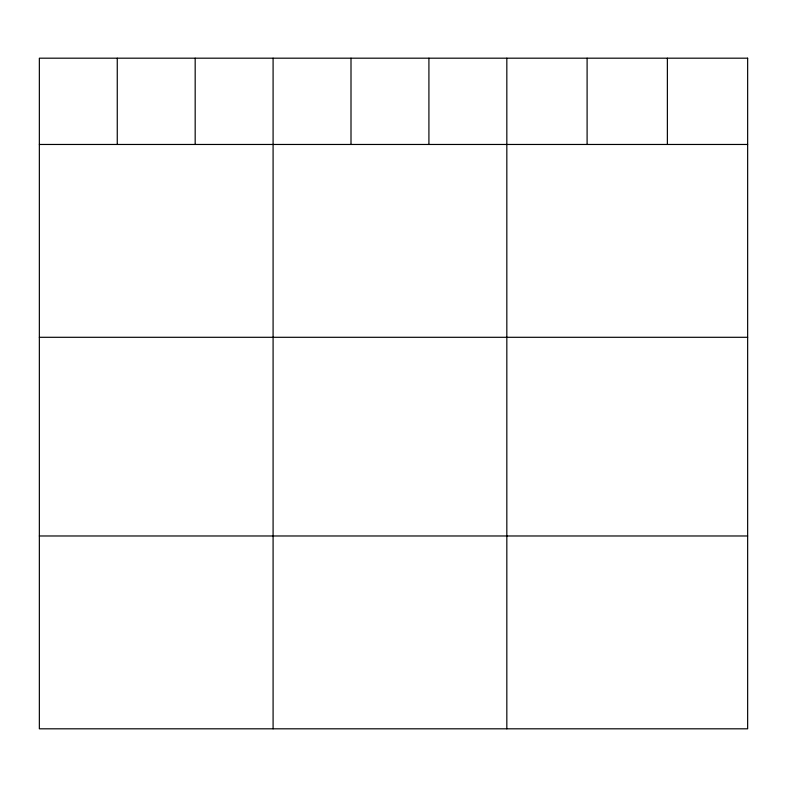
<?xml version="1.0" encoding="UTF-8"?>
<svg xmlns="http://www.w3.org/2000/svg" width="787" height="787" viewBox="0 0 787 787"><rect width="100%" height="100%" fill="white"/><g stroke="black" fill="none" stroke-linecap="round" stroke-linejoin="round"><path stroke-width="1.18" d="M39.35 144.464L747.65 144.464M39.35 337.298L747.65 337.298M39.35 535.977L747.65 535.977M667.376 58.189L667.376 144.464M587.102 58.189L587.102 144.464M506.828 58.189L506.828 728.811M428.915 58.189L428.915 144.464M351.002 58.189L351.002 144.464M273.089 58.189L273.089 728.811M195.176 58.189L195.176 144.464M117.263 58.189L117.263 144.464M747.65 58.189L39.35 58.189L39.35 728.811L747.65 728.811L747.65 58.189"/></g></svg>
